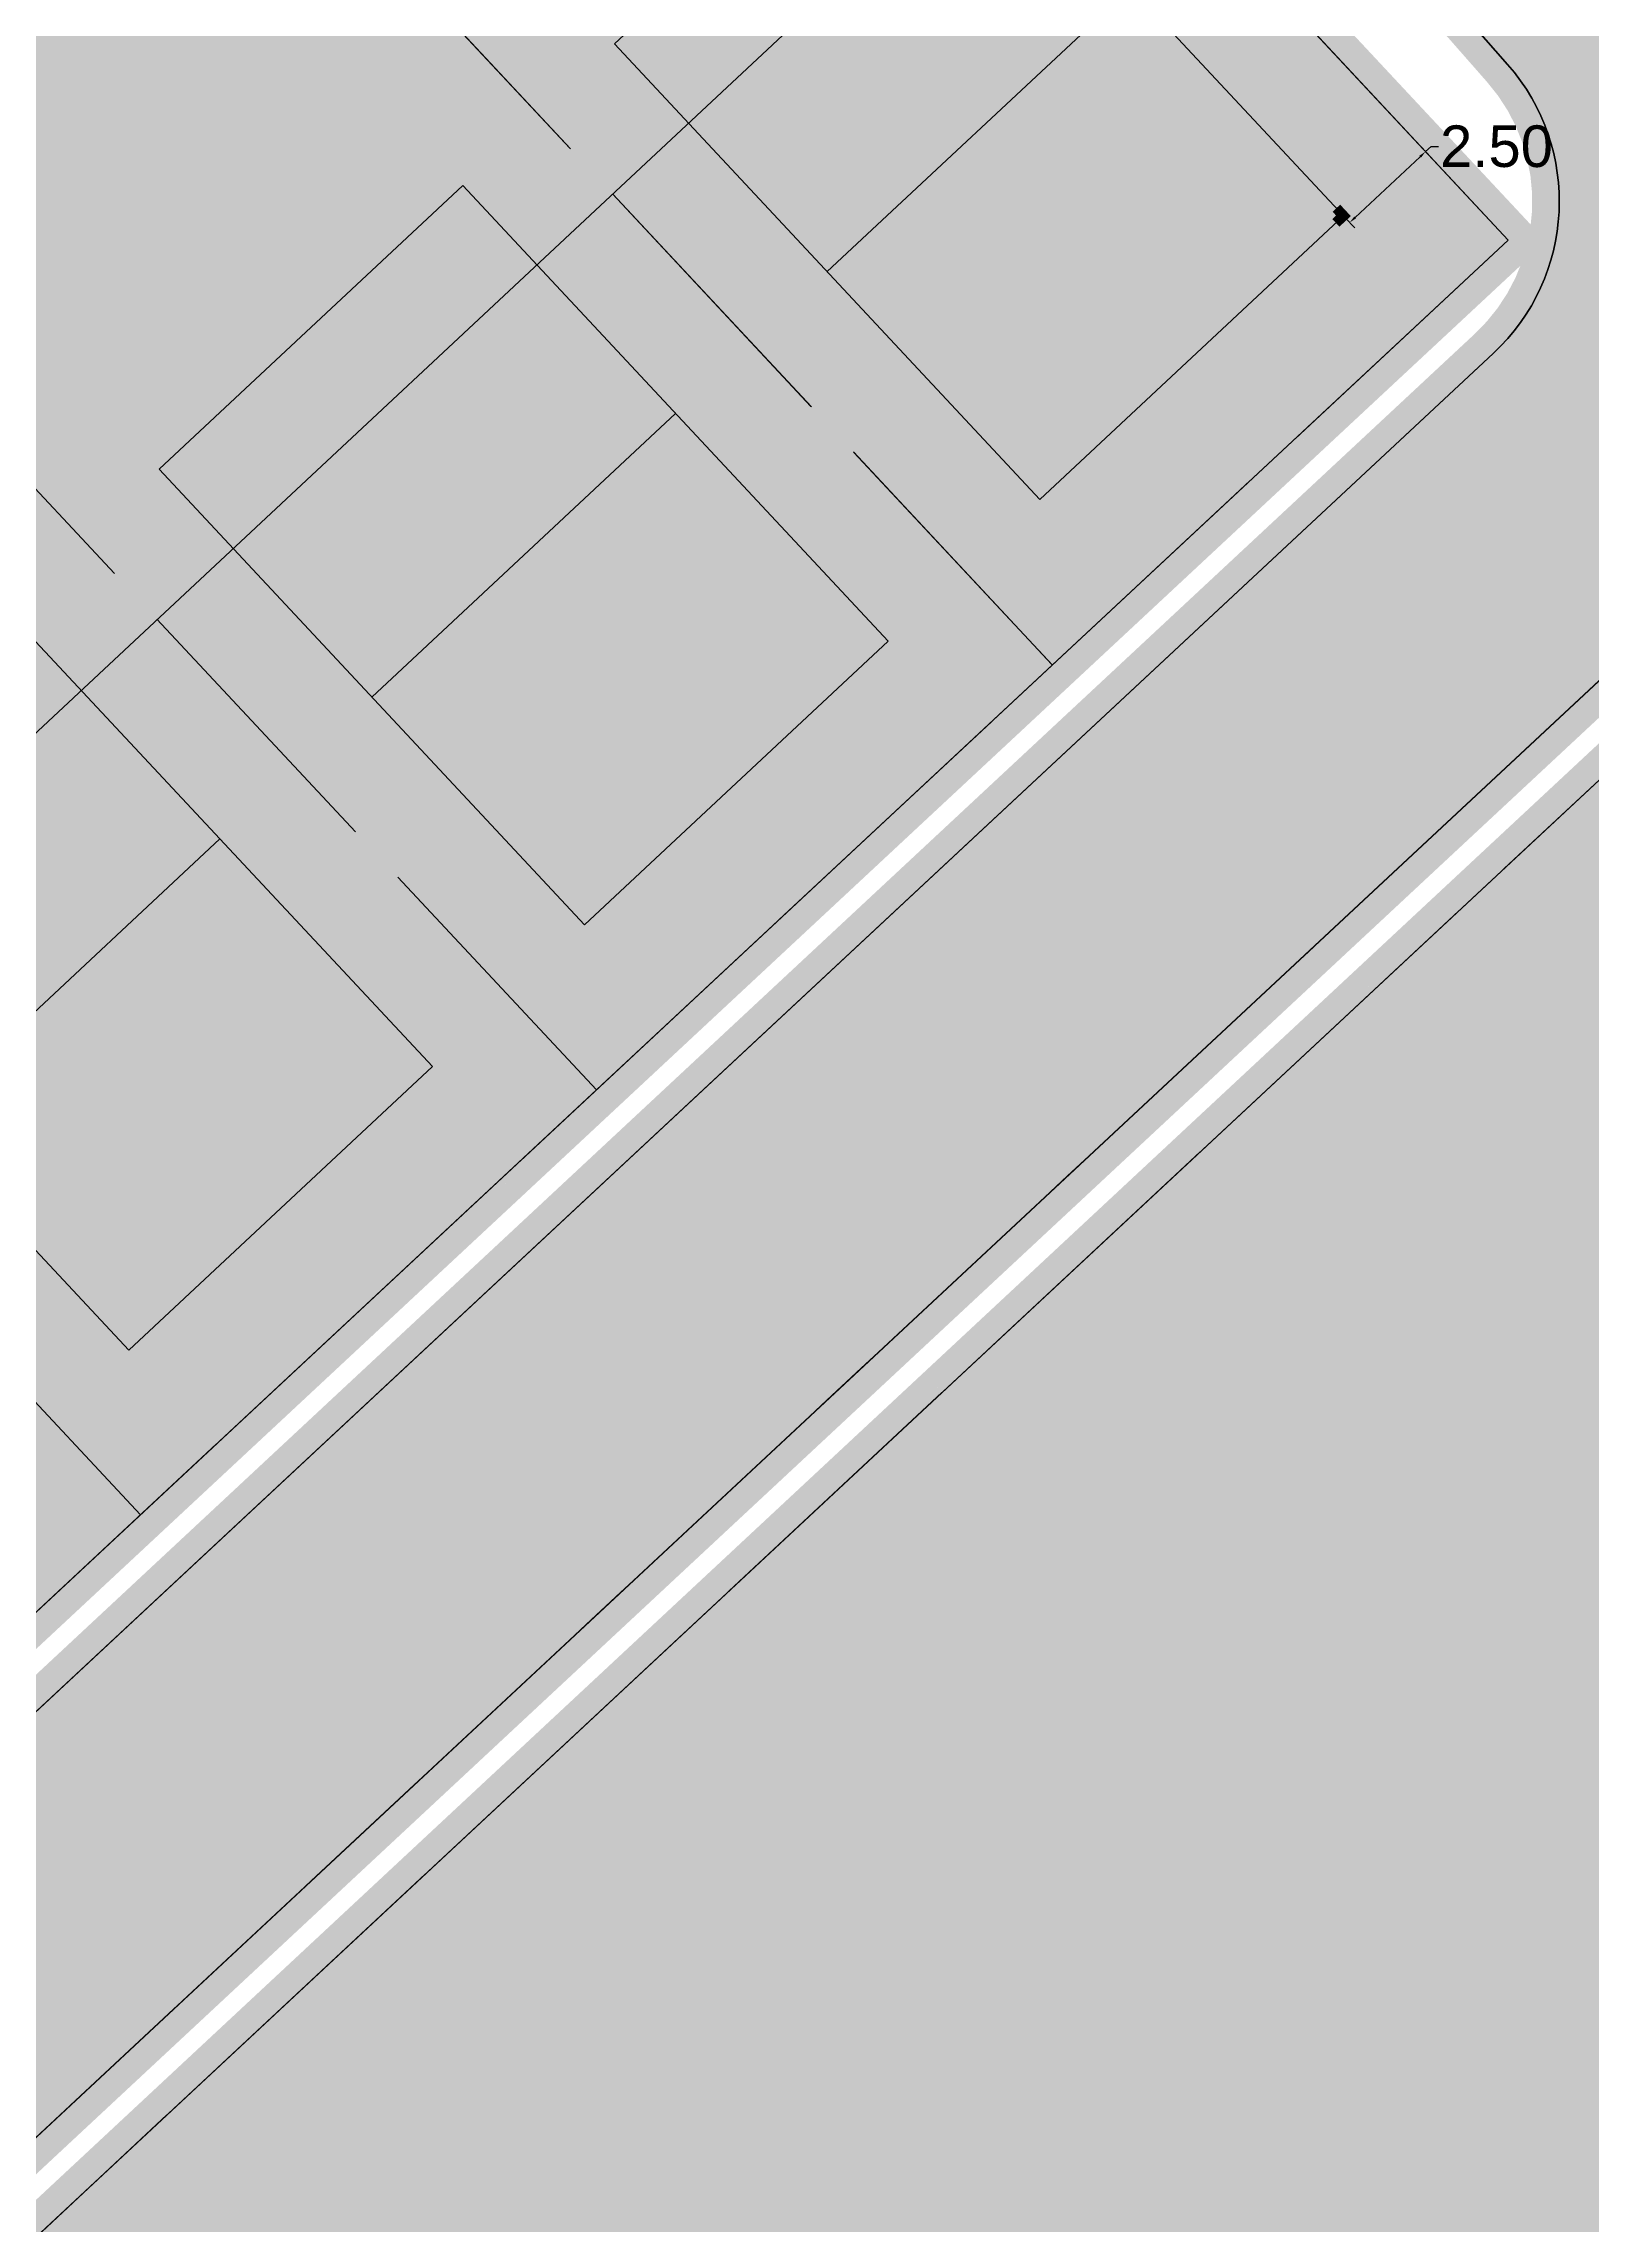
# Model space of a CAD drawing. Header units: metres. Extents: x 362096 to 727297, y 5619965 to 11243182.
# Drawn here: x 363656.5 to 363693.7, y 5621518.9 to 5621571.4 of the extents above; entities that cross this region are included whole.
import ezdxf

# ---------------------------------------------------------------- set-up
doc = ezdxf.new("R2010")
doc.units = ezdxf.units.M
doc.header["$MEASUREMENT"] = 0
doc.linetypes.add('BAUGRENZE2', pattern=[10.25, 3.5, -1, 3.5, -1, 0.25, -1])
doc.linetypes.add('GELTUNGSBEREICH', pattern=[8.5, 7, -1.5])
for name, color, linetype in [('ALLGEMEINE-WOHNGEBIETE_FA', 11, 'Continuous'), ('BAUGRENZE_FA', 150, 'Continuous'), ('BAUGRENZE_GL', 7, 'Continuous'), ('DACH-BLOCK', 7, 'Continuous'), ('DACH-FIRST', 246, 'Continuous'), ('DETACHED HOUSES', 255, 'Continuous'), ('MAJOR ROAD', 255, 'Continuous'), ('PLOT BOUNDARIES', 80, 'GELTUNGSBEREICH'), ('RESIDENTIAL ROAD', 250, 'Continuous'), ('SONDERBAUFL-ERHOLUNG_FA', 30, 'Continuous'), ('STRASSENBEGRENZUNG_FA', 72, 'Continuous'), ('STRASSENBEGRENZUNG_GL', 7, 'Continuous'), ('STRASSENVERKEHRSFLÄCHE_FA', 40, 'Continuous'), ('UMGR_ALLGEMEINE-WOHNGEBIETE', 7, 'Continuous'), ('UMGR_SONDERBAUFL-ERHOLUNG', 7, 'Continuous'), ('UMGR_STRASSENVERKEHRSFLÄCHE', 7, 'Continuous')]:
    doc.layers.add(name, color=color, linetype=linetype)
doc.styles.get("Standard").update_dxf_attribs({"font": 'arial.ttf', "height": 1})
doc.dimstyles.get("Standard").update_dxf_attribs({"dimtxt": 0.18, "dimasz": 0.18, "dimexe": 0.18, "dimexo": 0.0625, "dimgap": 0.09, "dimtad": 0, "dimtih": 1, "dimtoh": 1, "dimdec": 4, "dimzin": 0, "dimdsep": 46, "dimtxsty": 'Standard', "dimcen": 0.09, "dimadec": 0, "dimazin": 0, "dimtfac": 1, "dimtdec": 4, "dimtofl": 0, "dimtmove": 0, "dimatfit": 3, "dimfxl": 1, "dimtolj": 1, "dimtzin": 0, "dimarcsym": 0})

# ---------------------------------------------------------------- blocks, each defined once
blk = doc.blocks.new('eaws_roofhatch_2460467.643564815')
at = {"layer": 'DACH-FIRST'}
blk.add_line((5.119, -5.482), (-2.19, -12.307), dxfattribs=at)
blk = doc.blocks.new('eaws_roofhatch_2460467.645567130')
at = {"layer": 'DACH-FIRST'}
blk.add_line((5.119, -5.482), (-2.19, -12.307), dxfattribs=at)
blk = doc.blocks.new('eaws_roofhatch_2460467.645694444')
at = {"layer": 'DACH-FIRST'}
blk.add_line((5.119, -5.482), (-2.19, -12.307), dxfattribs=at)
blk = doc.blocks.new('*D109')
at = {"layer": 'Defpoints', "color": 0, "transparency": 16777216}
for p in [(363677.508, 5621577.483), (363678.931, 5621575.959), (363583.262, 5621489.473)]:
    blk.add_point(p, dxfattribs=at)
at = {"layer": 'RESIDENTIAL ROAD', "color": 0, "lineweight": -2, "transparency": 16777216}
for p, q in [((363677.55, 5621577.437), (363679.053, 5621575.828)), ((363678.799, 5621575.836), (363632.451, 5621532.555)), ((363584.816, 5621488.072), (363631.164, 5621531.353)), ((363583.305, 5621489.427), (363584.808, 5621487.817))]:
    blk.add_line(p, q, dxfattribs=at)
at = {"layer": 'RESIDENTIAL ROAD', "color": 0, "transparency": 16777216}
for points in [[(363678.778, 5621575.858), (363678.819, 5621575.814), (363678.931, 5621575.959)], [(363584.796, 5621488.094), (363584.837, 5621488.05), (363584.685, 5621487.949)]]:
    blk.add_solid(points, dxfattribs=at)
at = {"layer": 'RESIDENTIAL ROAD', "color": 0, "transparency": 16777216, "insert": (363631.808, 5621531.954), "char_height": 1, "attachment_point": 5}
blk.add_mtext('\\A1;130.00', dxfattribs=at)
blk = doc.blocks.new('*D142')
at = {"layer": 'Defpoints', "color": 0, "transparency": 16777216}
for p in [(363689.598, 5621568.968), (363689.748, 5621568.807), (363687.771, 5621567.262)]:
    blk.add_point(p, dxfattribs=at)
at = {"layer": 'RESIDENTIAL ROAD', "color": 0, "lineweight": -2, "transparency": 16777216}
for p, q in [((363689.641, 5621568.922), (363689.871, 5621568.676)), ((363689.748, 5621568.807), (363689.88, 5621568.93)), ((363689.88, 5621568.93), (363690.06, 5621568.93)), ((363688.053, 5621567.224), (363689.617, 5621568.684)), ((363687.813, 5621567.216), (363688.044, 5621566.969))]:
    blk.add_line(p, q, dxfattribs=at)
at = {"layer": 'RESIDENTIAL ROAD', "color": 0, "transparency": 16777216}
for points in [[(363689.596, 5621568.706), (363689.637, 5621568.662), (363689.748, 5621568.807)], [(363688.032, 5621567.246), (363688.073, 5621567.202), (363687.921, 5621567.101)]]:
    blk.add_solid(points, dxfattribs=at)
at = {"layer": 'RESIDENTIAL ROAD', "color": 0, "transparency": 16777216, "insert": (363691.455, 5621568.93), "char_height": 1, "attachment_point": 5}
blk.add_mtext('\\A1;2.50', dxfattribs=at)

msp = doc.modelspace()

# ---------------------------------------------------------------- hatches: boundary and pattern name
at = {"layer": 'ALLGEMEINE-WOHNGEBIETE_FA'}
h = msp.add_hatch(color=256, dxfattribs=at)
edge = h.paths.add_edge_path(flags=0)
edge.add_line((363542.76144, 5621523.65725), (363541.20472, 5621520.55609))
edge.add_line((363541.20472, 5621520.55609), (363584.86061, 5621473.91442))
edge.add_arc((363588.51105, 5621477.33118), 5, 223.106143, 312.975723)
edge.add_line((363591.9195, 5621473.67297), (363691.73815, 5621566.67633))
edge.add_line((363691.73815, 5621566.67633), (363667.7575, 5621592.35601))
edge.add_line((363667.7575, 5621592.35601), (363670.57574, 5621594.97802))
edge.add_line((363670.57574, 5621594.97802), (363669.94471, 5621595.69642))
edge.add_line((363669.94471, 5621595.69642), (363652.51343, 5621592.90716))
edge.add_line((363652.51343, 5621592.90716), (363641.54138, 5621603.29309))
edge.add_line((363641.54138, 5621603.29309), (363625.32309, 5621600.75645))
edge.add_line((363625.32309, 5621600.75645), (363542.76144, 5621523.65725))
at = {"layer": 'SONDERBAUFL-ERHOLUNG_FA'}
msp.add_hatch(color=256, dxfattribs=at).paths.add_polyline_path([(363641.72522, 5621505.04681), (363699.0917, 5621443.4765), (363731.22414, 5621469.84979), (363722.91775, 5621480.25357), (363758.92362, 5621509.97935), (363706.56199, 5621565.45674)], flags=0)
at = {"layer": 'STRASSENVERKEHRSFLÄCHE_FA'}
h = msp.add_hatch(color=256, dxfattribs=at)
edge = h.paths.add_edge_path(flags=0)
edge.add_arc((3772547.28605, 1962811.21575), 5000669.47268, 132.97489330745, 132.97655243753, ccw=False)
edge.add_arc((363698.41572, 5621567.09175), 4.99993, 312.974893, 401.654494)
edge.add_line((363702.1515, 5621570.41489), (363678.45159, 5621597.05765))
edge.add_line((363678.45159, 5621597.05765), (363669.94471, 5621595.69642))
edge.add_line((363669.94471, 5621595.69642), (363691.72244, 5621570.90336))
edge.add_arc((363687.96586, 5621567.60366), 5, -47.024277, 41.29543, ccw=False)
edge.add_line((363691.3743, 5621563.94544), (363591.83499, 5621471.20235))
edge.add_arc((363588.42654, 5621474.86056), 5, 223.106145, 312.975723, ccw=False)
edge.add_line((363584.7761, 5621471.4438), (363483.64342, 5621579.49331))
edge.add_line((363483.64342, 5621579.49331), (363474.41697, 5621578.09305))
edge.add_line((363474.41697, 5621578.09305), (363633.89754, 5621405.88292))
edge.add_line((363633.89754, 5621405.88292), (363636.58196, 5621407.61934))
edge.add_line((363636.58196, 5621407.61934), (363639.71528, 5621410.55208))
edge.add_line((363639.71528, 5621410.55208), (363595.63593, 5621457.64617))
edge.add_arc((363599.28651, 5621461.06289), 5.00007, 132.976552, 223.104786, ccw=False)

# ---------------------------------------------------------------- linework, layer by layer
at = {"layer": 'BAUGRENZE_FA', "const_width": 0.8}
msp.add_lwpolyline([(363677.50769, 5621577.48288), (363583.26185, 5621489.47252), (363592.78293, 5621479.27687), (363687.02878, 5621567.28723)], close=True, dxfattribs=at)
at = {"layer": 'BAUGRENZE_GL', "linetype": 'BAUGRENZE2', "const_width": 0.25, "flags": 128}
msp.add_lwpolyline([(363677.53308, 5621578.22491), (363582.51982, 5621489.49791), (363592.75755, 5621478.53484), (363687.77081, 5621567.26184), (363677.53308, 5621578.22491)], dxfattribs=at)
at = {"layer": 'BAUGRENZE_GL', "const_width": 0.25}
msp.add_lwpolyline([(363687.58809, 5621567.09121), (363687.77081, 5621567.26184), (363687.60018, 5621567.44456)], dxfattribs=at)
at = {"layer": 'DETACHED HOUSES'}
for points in [[(363680.4621, 5621560.43669), (363687.77081, 5621567.26184), (363677.53308, 5621578.22491), (363670.22437, 5621571.39975)], [(363669.49903, 5621550.19895), (363676.80774, 5621557.02411), (363666.57001, 5621567.98718), (363659.2613, 5621561.16202)], [(363658.53596, 5621539.96122), (363665.84467, 5621546.78638), (363655.60694, 5621557.74945), (363648.29823, 5621550.92429)]]:
    msp.add_lwpolyline(points, close=True, dxfattribs=at)
at = {"layer": 'MAJOR ROAD'}
for p, q in [((363691.72244, 5621570.90336), (363669.94471, 5621595.69642)), ((363691.3743, 5621563.94544), (363591.83499, 5621471.20235)), ((363701.82406, 5621563.43354), (363595.87793, 5621464.72108))]:
    msp.add_line(p, q, dxfattribs=at)
msp.add_arc((363687.96586, 5621567.60366), 5, 312.975723, 41.29543, dxfattribs=at)
at = {"layer": 'PLOT BOUNDARIES'}
for p, q in [((363691.73815, 5621566.67633), (363667.7575, 5621592.35601)), ((363680.76351, 5621556.451), (363656.79443, 5621582.11828)), ((363680.75193, 5621556.4634), (363656.79443, 5621582.11828)), ((363669.78886, 5621546.22567), (363645.83136, 5621571.88055)), ((363598.35387, 5621464.63672), (363708.20073, 5621566.9836)), ((363691.73815, 5621566.67633), (363591.9195, 5621473.67297)), ((363658.81422, 5621536.00033), (363634.86829, 5621561.64282))]:
    msp.add_line(p, q, dxfattribs=at)
at = {"layer": 'RESIDENTIAL ROAD'}
for points in [[(363595.63593, 5621457.64617), (363639.71528, 5621410.55208), (363636.58196, 5621407.61934), (363633.89754, 5621405.88292), (363474.41697, 5621578.09305), (363483.64342, 5621579.49331), (363584.7761, 5621471.4438, 0.41354701), (363591.83499, 5621471.20235), (363691.3743, 5621563.94544, 0.40564984), (363691.72244, 5621570.90336), (363669.94471, 5621595.69642), (363678.45159, 5621597.05765), (363702.1515, 5621570.41489, -0.40747974), (363701.82406, 5621563.43354, 0.00000724), (363595.87797, 5621464.72111, 0.41486924), (363595.63593, 5621457.64617, 7.77455809)], [(363474.35807, 5621578.15664), (363483.64342, 5621579.49331), (363584.7761, 5621471.4438, 0.41354701), (363591.83499, 5621471.20235), (363691.3743, 5621563.94544, 0.40564984), (363691.72244, 5621570.90336), (363669.94471, 5621595.69642)], [(363541.20472, 5621520.55609), (363584.86061, 5621473.91442, 0.4337114), (363592.17864, 5621473.91442), (363691.73815, 5621566.67633), (363667.76137, 5621592.35185), (363670.57574, 5621594.97802), (363691.72244, 5621570.90336, -0.40564984), (363691.3743, 5621563.94544), (363591.83499, 5621471.20235, -0.41354701), (363584.7761, 5621471.4438, 0), (363542.52353, 5621516.58618, -0.21922002), (363541.20472, 5621520.55609, 0.46057405)], [(363706.56199, 5621565.45674), (363598.3539, 5621464.63675, 0.41487308), (363598.11181, 5621457.56186), (363640.99293, 5621411.74794), (363639.71528, 5621410.55208), (363595.63593, 5621457.64617, -0.41488314), (363595.87797, 5621464.72111), (363701.82406, 5621563.43354, 0.40746992), (363702.15151, 5621570.41487)]]:
    msp.add_lwpolyline(points, format="xyb", dxfattribs=at)
at = {"layer": 'STRASSENBEGRENZUNG_FA', "const_width": 0.5}
msp.add_lwpolyline([(363541.5961, 5621519.55259, 0.16505063), (363542.81557, 5621516.85952), (363585.06814, 5621471.71715, 0.41354701), (363591.56231, 5621471.49501), (363691.10163, 5621564.2381, 0.40564984), (363691.42192, 5621570.63939), (363670.54725, 5621594.40434), (363668.32683, 5621592.3324), (363692.30382, 5621566.65666), (363592.46114, 5621473.63091, -0.43294626), (363584.56857, 5621473.64108)], format="xyb", close=True, dxfattribs=at)
msp.add_lwpolyline([(363702.45038, 5621570.68072, -0.40746992), (363702.09673, 5621563.14089), (363596.15064, 5621464.42845, 0.41488314), (363595.92797, 5621457.91951), (363639.73397, 5621411.11745), (363640.42756, 5621411.76664), (363597.81977, 5621457.28852, -0.41487308), (363598.08122, 5621464.9294), (363706.28931, 5621565.7494)], format="xyb", dxfattribs=at)
at = {"layer": 'STRASSENBEGRENZUNG_GL', "const_width": 0.3}
for points in [[(363541.20472, 5621520.55609, 0.21922002), (363542.52353, 5621516.58618, 0), (363584.7761, 5621471.4438, 0.41354701), (363591.83499, 5621471.20235), (363691.3743, 5621563.94544, 0.40564984), (363691.72244, 5621570.90336), (363670.57574, 5621594.97802), (363667.76137, 5621592.35185), (363691.73815, 5621566.67633), (363592.17864, 5621473.91442, -0.4337114), (363584.86061, 5621473.91442), (363541.20472, 5621520.55609, -0.46057405)], [(363702.15151, 5621570.41487, -0.40746992), (363701.82406, 5621563.43354), (363595.87797, 5621464.72111, 0.41488314), (363595.63593, 5621457.64617), (363639.71528, 5621410.55208), (363640.99293, 5621411.74794), (363598.11181, 5621457.56186, -0.41487308), (363598.3539, 5621464.63675), (363706.56199, 5621565.45674)]]:
    msp.add_lwpolyline(points, format="xyb", dxfattribs=at)
at = {"layer": 'UMGR_ALLGEMEINE-WOHNGEBIETE'}
msp.add_lwpolyline([(363542.76144, 5621523.65725), (363541.20472, 5621520.55609), (363584.86061, 5621473.91442, 0.41354702), (363591.9195, 5621473.67297), (363691.73815, 5621566.67633), (363667.7575, 5621592.35601), (363670.57574, 5621594.97802), (363669.94471, 5621595.69642), (363652.51343, 5621592.90716), (363641.54138, 5621603.29309), (363625.32309, 5621600.75645)], format="xyb", close=True, dxfattribs=at)
at = {"layer": 'UMGR_SONDERBAUFL-ERHOLUNG'}
msp.add_lwpolyline([(363641.72522, 5621505.04681), (363699.0917, 5621443.4765), (363731.22414, 5621469.84979), (363722.91775, 5621480.25357), (363758.92362, 5621509.97935), (363706.56199, 5621565.45674)], close=True, dxfattribs=at)
at = {"layer": 'UMGR_STRASSENVERKEHRSFLÄCHE'}
msp.add_lwpolyline([(363595.87797, 5621464.72111, -0.00000724), (363701.82406, 5621563.43354, 0.40747974), (363702.1515, 5621570.41489), (363678.45159, 5621597.05765), (363669.94471, 5621595.69642), (363691.72244, 5621570.90336, -0.40564984), (363691.3743, 5621563.94544), (363591.83499, 5621471.20235, -0.41354701), (363584.7761, 5621471.4438), (363483.64342, 5621579.49331), (363474.41697, 5621578.09305), (363633.89754, 5621405.88292), (363636.58196, 5621407.61934), (363639.71528, 5621410.55208), (363595.63593, 5621457.64617, -0.41486924)], format="xyb", close=True, dxfattribs=at)

# ---------------------------------------------------------------- block references
at = {"layer": 'DACH-BLOCK'}
for name, p in [('eaws_roofhatch_2460467.645694444', (363677.53308, 5621578.22491)), ('eaws_roofhatch_2460467.645567130', (363666.57001, 5621567.98718)), ('eaws_roofhatch_2460467.643564815', (363655.60694, 5621557.74945))]:
    msp.add_blockref(name, p, dxfattribs=at)

# ---------------------------------------------------------------- dimensions: what is measured, and where the dimension line sits
at = {"layer": 'RESIDENTIAL ROAD'}
for p1, p2, distance, text, picture, middle in [((363583.26185, 5621489.47252), (363677.50769, 5621577.48288), -2.08467, '130.00', '*D109', (363631.80759, 5621531.95407)), ((363687.77081, 5621567.26184), (363689.59799, 5621568.96813), -0.2201, '2.50', '*D142', (363691.45536, 5621568.93011))]:
    dim = msp.add_aligned_dim(p1=p1, p2=p2, distance=distance, text=text, dimstyle='Standard', dxfattribs=at)
    dim.commit()
    dim.dimension.update_dxf_attribs({"geometry": picture, "text_midpoint": middle})

doc.saveas('drawing.dxf')
